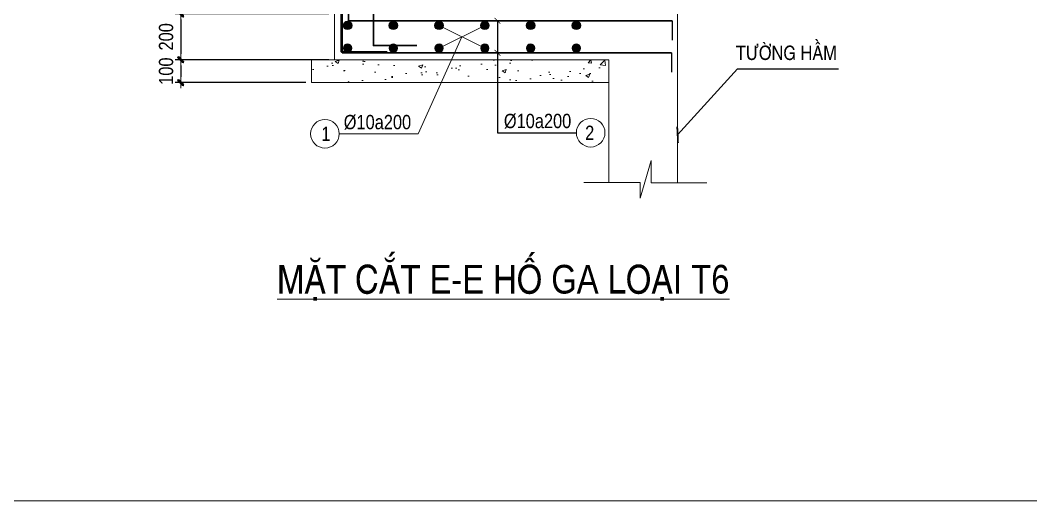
# Model space of a CAD drawing. Header units: millimetres. Extents: x -3568569 to -3536212, y 773195 to 801582.
# Drawn here: x -3547054 to -3542637, y 790667 to 792767 of the extents above; entities that cross this region are included whole.
import ezdxf
from ezdxf.enums import TextEntityAlignment as Align

# ---------------------------------------------------------------- set-up
doc = ezdxf.new("R2010")
doc.units = ezdxf.units.MM
doc.header["$MEASUREMENT"] = 0
doc.layers.get('0').update_dxf_attribs({"lineweight": 9})
doc.layers.get('Defpoints').update_dxf_attribs({"color": 10, "lineweight": 0})
for name, color, linetype, lineweight in [("'S_Concrete_Hatch_252", 252, 'Continuous', 9), ('chunho.q', 1, 'Continuous', 13), ('CTHEP', 4, 'Continuous', 30), ('DBAO', 2, 'Continuous', 13), ('KTH', 154, 'Continuous', 15), ('Net cat Betong', 6, 'Continuous', 40), ('STICK', 1, 'Continuous', 9), ('TEXT', 7, 'Continuous', 15)]:
    doc.layers.add(name, color=color, linetype=linetype, lineweight=lineweight)
for name, color, linetype in [('05PM. FRAME', 4, 'Continuous'), ('D-TEXT', 1, 'Continuous'), ('Wall Hatch', 134, 'Continuous')]:
    doc.layers.add(name, color=color, linetype=linetype)
doc.styles.add('Star-HelCon', font='VHELVCN_0.TTF')
doc.styles.add('TTP-HelCon', font='VHELVCN_0.TTF')
doc.dimstyles.new('TTP-25', dxfattribs={"dimscale": 25, "dimtxt": 2.5, "dimasz": 1, "dimexe": 1, "dimexo": 1, "dimgap": 0.09, "dimtad": 0, "dimdec": 4, "dimrnd": 5, "dimzin": 9, "dimdsep": 46, "dimtxsty": 'TTP-HelCon', "dimblk": 'Stick', "dimcen": 0.09, "dimdle": 1.5, "dimclrd": 256, "dimclre": 256, "dimclrt": 1, "dimadec": 0, "dimazin": 0, "dimtfac": 1, "dimtdec": 4, "dimtmove": 0, "dimatfit": 3, "dimldrblk": 'ARCHTICK', "dimfxl": 1, "dimtvp": 1, "dimtolj": 1, "dimtzin": 0, "dimarcsym": 0})

# ---------------------------------------------------------------- blocks, each defined once
blk = doc.blocks.new('Stick')
at = {"layer": 'STICK'}
h = blk.add_hatch(color=256, dxfattribs=at)
edge = h.paths.add_edge_path()
edge.add_line((0.3, 0.5), (-0.5, -0.3))
edge.add_arc((-0.4, -0.4), 0.141, 135, 315)
edge.add_line((-0.3, -0.5), (0.5, 0.3))
edge.add_arc((0.4, 0.4), 0.141, 315, 495)
blk.add_line((1, 0), (-1, 0), dxfattribs=at)
blk.add_lwpolyline([(0.3, 0.5), (-0.5, -0.3, 1), (-0.3, -0.5), (0.5, 0.3, 1), (0.3, 0.5, 1)], format="xyb", dxfattribs=at)
blk = doc.blocks.new('*D282')
at = {"layer": 'Defpoints', "color": 0, "ltscale": 0.8, "transparency": 16777216}
for p in [(-3545680.5, 792794.1), (-3546352.4, 792594.1), (-3545680.5, 792594.1)]:
    blk.add_point(p, dxfattribs=at)
at = {"layer": 'KTH', "lineweight": -2, "ltscale": 0.8, "transparency": 16777216}
for p, q in [((-3545705.5, 792794.1), (-3546377.4, 792794.1)), ((-3546352.4, 792769.1), (-3546352.4, 792619.1)), ((-3545705.5, 792594.1), (-3546377.4, 792594.1))]:
    blk.add_line(p, q, dxfattribs=at)
at = {"layer": 'KTH', "lineweight": -2, "ltscale": 0.8, "transparency": 16777216, "xscale": 25, "yscale": 25, "zscale": 25}
for p, rotation in [((-3546352.4, 792794.1), 90), ((-3546352.4, 792594.1), 270)]:
    blk.add_blockref('Stick', p, dxfattribs=dict(at, rotation=rotation))
at = {"layer": 'KTH', "color": 1, "ltscale": 0.8, "transparency": 16777216, "insert": (-3546416.3, 792694.1), "char_height": 62.5, "attachment_point": 5, "rotation": 90, "style": 'TTP-HelCon'}
blk.add_mtext('\\A1;200', dxfattribs=at)
blk = doc.blocks.new('_ArchTick')
at = {"color": 0, "linetype": 'ByBlock', "const_width": 0.15}
blk.add_lwpolyline([(-0.5, -0.5), (0.5, 0.5)], dxfattribs=at)
blk = doc.blocks.new('*D283')
at = {"layer": 'Defpoints', "color": 0, "ltscale": 0.8, "transparency": 16777216}
for p in [(-3545680.5, 792594.1), (-3546352.4, 792494.1), (-3545780.5, 792494.1)]:
    blk.add_point(p, dxfattribs=at)
at = {"layer": 'KTH', "lineweight": -2, "ltscale": 0.8, "transparency": 16777216}
for p, q in [((-3545705.5, 792594.1), (-3546377.4, 792594.1)), ((-3546352.4, 792569.1), (-3546352.4, 792519.1)), ((-3545805.5, 792494.1), (-3546377.4, 792494.1))]:
    blk.add_line(p, q, dxfattribs=at)
at = {"layer": 'KTH', "lineweight": -2, "ltscale": 0.8, "transparency": 16777216, "xscale": 25, "yscale": 25, "zscale": 25}
for p, rotation in [((-3546352.4, 792594.1), 90), ((-3546352.4, 792494.1), 270)]:
    blk.add_blockref('Stick', p, dxfattribs=dict(at, rotation=rotation))
at = {"layer": 'KTH', "color": 1, "ltscale": 0.8, "transparency": 16777216, "insert": (-3546416.3, 792544.1), "char_height": 62.5, "attachment_point": 5, "rotation": 90, "style": 'TTP-HelCon'}
blk.add_mtext('\\A1;100', dxfattribs=at)
blk = doc.blocks.new('*U255')
at = {"layer": 'Wall Hatch'}
h = blk.add_hatch(color=2, dxfattribs=at)
h.dxf.hatch_style = 1
h.paths.add_polyline_path([(-18, 0, 1), (18, 0, 1)])
at = {"layer": 'D-TEXT'}
blk.add_circle((0, 0), 18, dxfattribs=at)
blk = doc.blocks.new('*U258')
at = {"layer": 'Net cat Betong', "color": 0, "linetype": 'ByBlock', "lineweight": -2, "transparency": 16777216}
for p in [(0, 1000), (0, 800), (0, 600), (0, 400), (0, 200), (0, 0)]:
    blk.add_blockref('*U255', p, dxfattribs=at)
blk = doc.blocks.new('*U257')
at = {"layer": 'Wall Hatch'}
h = blk.add_hatch(color=2, dxfattribs=at)
h.dxf.hatch_style = 1
h.paths.add_polyline_path([(-18, 0, 1), (18, 0, 1)])
at = {"layer": 'D-TEXT'}
blk.add_circle((0, 0), 18, dxfattribs=at)
blk = doc.blocks.new('*U256')
at = {"layer": 'Net cat Betong', "color": 0, "linetype": 'ByBlock', "lineweight": -2, "transparency": 16777216}
for p in [(0, 1000), (0, 800), (0, 600), (0, 400), (0, 200), (0, 0)]:
    blk.add_blockref('*U257', p, dxfattribs=at)

msp = doc.modelspace()

# ---------------------------------------------------------------- hatches: boundary and pattern name
at = {"layer": "'S_Concrete_Hatch_252"}
h = msp.add_hatch(dxfattribs=at)
h.set_pattern_fill('AR-CONC', color=256)
h.set_pattern_definition([(50, (-3568515.47, 788283.6), (182.1847, -15.9391), [19.05, -209.55]), (355, (-3568515.47, 788283.6), (-35.2434, 191.0568), [15.24, -167.6406]), (100.45144, (-3568500.29, 788282.27), (146.9412, 175.1178), [16.19, -178.0902]), (46.1842, (-3568515.47, 788334.4), (271.079, -42.0423), [28.575, -314.325]), (96.6356, (-3568492.88, 788330.9), (237.404, 247.426), [24.285, -267.1356]), (351.1842, (-3568515.47, 788334.4), (237.404, 247.426), [22.86, -251.4597]), (21, (-3568490.07, 788321.7), (151.6144, -102.2652), [19.05, -209.55]), (326, (-3568490.07, 788321.7), (61.802, 184.188), [15.24, -167.64]), (71.45144, (-3568477.44, 788313.18), (213.4164, 81.9228), [16.19, -178.09]), (37.5, (-3568515.47, 788283.6), (3.0886, 84.55504), [0, -165.608, 0, -170.18, 0, -168.275]), (7.5, (-3568515.47, 788283.6), (66.81966, 100.18057), [0, -97.028, 0, -161.798, 0, -64.135]), (327.5, (-3568572.11, 788283.6), (135.5906, -5.72874), [0, -63.5, 0, -198.12, 0, -262.89]), (317.5, (-3568597.51, 788283.6), (148.1292, 25.4265), [0, -82.55, 0, -131.572, 0, -186.69])])
h.paths.add_polyline_path([(-3544480.52193, 792594.12301), (-3545780.52193, 792594.12301), (-3545780.52193, 792494.12301), (-3544480.52193, 792494.12301)])

# ---------------------------------------------------------------- linework, layer by layer
for p, q in [((-3545023.23127, 792743.75409), (-3545223.23127, 792644.49192)), ((-3545023.23127, 792644.49192), (-3545223.23127, 792743.75409))]:
    msp.add_line(p, q, dxfattribs=at)
for points in [[(-3545123.23127, 792694.12301), (-3545314.79163, 792270.27198), (-3545659.56859, 792270.27198)], [(-3544589.84333, 792057.65194), (-3544344.8929, 792057.65194), (-3544344.8929, 791989.43901), (-3544295.74731, 792153.55698), (-3544295.74731, 792056.63718), (-3544052.78437, 792056.63718)]]:
    msp.add_lwpolyline(points, dxfattribs=at)
msp.add_lwpolyline([(-3544480.52193, 792594.12301), (-3545780.52193, 792594.12301), (-3545780.52193, 792494.12301), (-3544480.52193, 792494.12301)], close=True, dxfattribs=at)
for centre in [(-3545722.06859, 792270.27198), (-3544560.61319, 792275.08251)]:
    msp.add_circle(centre, 62.5, dxfattribs=at)
at = {"layer": '05PM. FRAME'}
for p, q in [((-3544204.50196, 792764.12301), (-3544204.50196, 792679.45284)), ((-3544206.88537, 792624.12301), (-3544206.88537, 792539.45284))]:
    msp.add_line(p, q, dxfattribs=at)
at = {"layer": 'CTHEP'}
for points in [[(-3545450.52193, 792628.29025), (-3545650.52193, 792628.29025), (-3545650.52193, 792994.63542), (-3545650.52193, 794778.77853), (-3545448.90845, 794778.77853)], [(-3545321.06067, 792655.81513), (-3545510.52193, 792655.81513), (-3545510.52193, 792994.43337), (-3545510.52193, 794674.12301), (-3545402.25306, 794674.12301)], [(-3545618.8298, 792953.58427), (-3545618.8298, 792764.12301), (-3544204.50196, 792764.12301), (-3544204.50196, 792764.12301)], [(-3545646.35468, 792824.12301), (-3545646.35468, 792624.12301), (-3544206.88537, 792624.12301), (-3544206.88537, 792624.12301)]]:
    msp.add_lwpolyline(points, dxfattribs=at)
at = {"layer": 'DBAO'}
for p, q in [((-3545680.52193, 794794.12301), (-3545680.52193, 792594.12301)), ((-3544180.52193, 792057.65194), (-3544180.52193, 794144.12301)), ((-3545680.52193, 792594.12301), (-3544480.52193, 792594.12301)), ((-3544480.52193, 792057.65194), (-3544480.52193, 792594.12301))]:
    msp.add_line(p, q, dxfattribs=at)
at = {"layer": 'Defpoints'}
msp.add_lwpolyline([(-3553663.3981, 790666.77995), (-3540410.54605, 790666.77995), (-3540410.54605, 801582.27552), (-3553663.3981, 801582.27552)], close=True, dxfattribs=at)

# ---------------------------------------------------------------- block references
at = {"layer": 'Net cat Betong', "color": 2, "rotation": 270}
msp.add_blockref('*U256', (-3545623.23127, 792743.75409), dxfattribs=at)
at = {"layer": 'Net cat Betong', "color": 2, "xscale": -1, "rotation": 270}
msp.add_blockref('*U258', (-3545623.23127, 792644.49192), dxfattribs=at)

# ---------------------------------------------------------------- texts
at = {"layer": 'chunho.q', "style": 'TTP-HelCon'}
for s, p in [('TÖÔØNG HAÀM', (-3543925.85039, 792593.12726)), ('Þ10a200', (-3545639.95409, 792290.27198)), ('Þ10a200', (-3544940.06102, 792295.08251))]:
    msp.add_text(s, height=62.5, dxfattribs=at).set_placement(p)
msp.add_text('2', height=62.5, dxfattribs=at).set_placement((-3544564.77986, 792275.08251), align=Align.MIDDLE)
at = {"layer": 'TEXT', "color": 1, "style": 'Star-HelCon'}
msp.add_text('1', height=62.5, dxfattribs=at).set_placement((-3545717.90192, 792270.27125), align=Align.MIDDLE)
at = {"layer": 'TEXT', "color": 1, "style": 'TTP-HelCon'}
msp.add_text('%%UMAËT CAÉT E-E HOÁ GA LOAÏI T6', height=125, dxfattribs=at).set_placement((-3545931.32433, 791572.42561))

# ---------------------------------------------------------------- dimensions: what is measured, and where the dimension line sits
at = {"layer": 'KTH', "color": 2, "ltscale": 0.8}
dim = msp.add_linear_dim(base=(-3546352.42388, 792594.12301), p1=(-3545680.52193, 792794.12301), p2=(-3545680.52193, 792594.12301), angle=90, dimstyle='TTP-25', dxfattribs=at)
dim.commit()
dim.dimension.update_dxf_attribs({"geometry": '*D282', "text_midpoint": (-3546416.25721, 792694.12301)})
dim = msp.add_linear_dim(base=(-3546352.42388, 792494.12301), p1=(-3545680.52193, 792594.12301), p2=(-3545780.52193, 792494.12301), angle=90, dimstyle='TTP-25', dxfattribs=at)
dim.commit()
dim.dimension.update_dxf_attribs({"geometry": '*D283', "text_midpoint": (-3546352.42388, 792544.12301), "dimtype": 160})

# ---------------------------------------------------------------- leaders
at = {"layer": "'S_Concrete_Hatch_252"}
for points, override in [([(-3544967.89015, 792764.12301), (-3544967.89015, 792275.08251), (-3544623.11319, 792275.08251)], {"dimgap": 0.09, "dimtad": 0}), ([(-3544967.89015, 792624.12301), (-3544967.89015, 792275.08251), (-3544623.11319, 792275.08251)], {"dimgap": 0.09, "dimtad": 0}), ([(-3544180.52193, 792266.03004), (-3543918.76399, 792554.62988), (-3543477.04238, 792554.62988)], {"dimasz": 2})]:
    msp.add_leader(points, dimstyle='TTP-25', override=override, dxfattribs=at)

doc.saveas('drawing.dxf')
